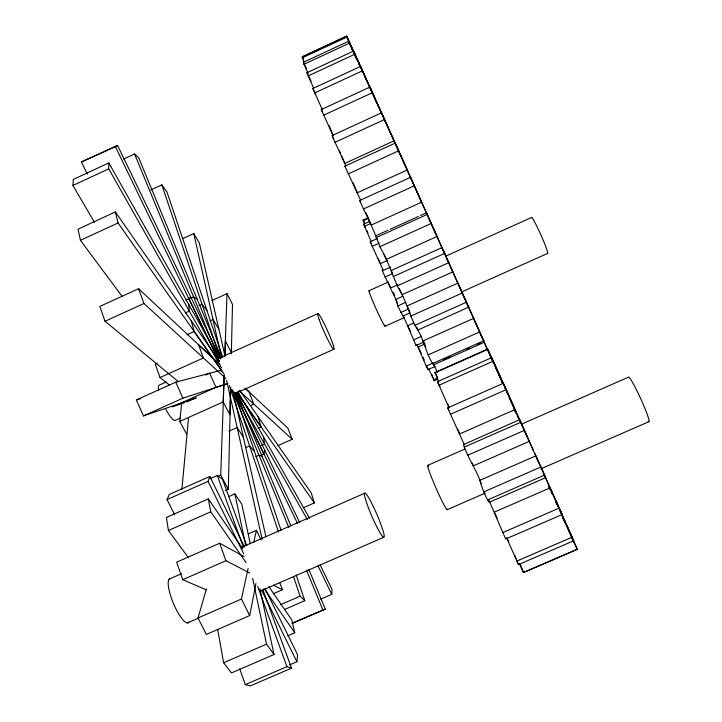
<?xml version="1.0" encoding="UTF-8"?>
<svg xmlns="http://www.w3.org/2000/svg" width="722" height="722" viewBox="0 0 722 722"><rect width="100%" height="100%" fill="white"/><g stroke="black" fill="none" stroke-linecap="round" stroke-linejoin="round"><path stroke-width="1.08" d="M221.492 367.904L108.724 168.858L108.796 162.937L73.328 179.417L72.931 185.482L94.483 222.331M230.544 387.75L229.912 414.78L223.161 401.955L224.154 374.041M231.338 353.96L232.502 304.413L227.015 293.655L211.853 300.542M225.237 490.635L228.314 489.272L230.679 387.425M224.795 356.181L227.015 293.655M228.314 489.272L220.715 475.148L224.217 375.991M224.939 355.711L225.454 341.055L231.491 352.733M320.703 599.161L331.759 594.359L331.985 589.432L320.243 565.109M181.917 489.155L188.559 417.478M289.684 664.836L296.895 661.731L297.599 654.782L265.362 589.287M186.619 434.139L179.733 421.422L181.619 403.706M206.429 588.917L198.018 617.96L206.321 634.448L249.677 615.577L255.958 583.547M249.677 615.577L241.455 599.007L248.097 568.485M253.792 542.321L256.409 530.336L248.224 533.928M538.82 462.775L519.669 419.617L463.488 444.644C467.901 458.199 476.43 469.841 481.168 483.316M260.768 455.257L263.828 453.894L264.712 450.221M243.783 553.918L208.044 481.375L209.831 476.43L169.336 494.417L167.053 499.57L174.616 514.696M438.687 381.649L435.077 372.462L487.648 349.105L491.736 358.103M185.897 300.126L188.929 298.746L190.572 296.516M384.086 254.234L386.351 259.369L437.036 236.464L426.323 212.476L484.336 342.246L433.471 364.881C425.8 353.762 424.256 339.159 416.486 328.032C409.239 315.225 406.369 300.388 398.264 287.979C392.109 274.225 387.597 259.803 379.799 246.743C374.664 231.085 366.911 216.582 359.61 200.545L360.783 201.456M433.471 364.881L433.579 364.204L437.342 372.218M402.984 315.18L416.089 345.531L416.134 344.773M348.076 39.656L346.479 36.1L302.843 56.424L303.276 56.785M304.016 61.695L302.238 57.056L346.704 36.344L354.331 53.951M309.332 53.969L315.379 51.154M322.445 47.86L327.49 45.513M332.535 43.167L335.559 41.75M340.603 39.403L346.659 36.587L346.479 36.1M302.31 57.823L347.038 36.993M87.335 174.092L81.396 161.945L117.587 145.483L220.58 358.798M101.378 153.028L81.396 161.945M103.399 152.08L117.587 145.483M304.016 64.258L303.411 62.291L348.988 41.073L349.854 42.932L304.016 64.258L308.113 73.4M313.61 88.102L306.922 72.741L353.599 51.045L359.258 63.653M123.606 159.075L134.563 153.985L138.642 157.667L221.266 357.48M308.095 75.954L355.025 54.159M72.931 185.482L108.724 168.858M322.373 109.834L312.87 88.517L360.612 66.388L371.983 91.838M314.612 92.985L362.597 70.756M333.013 135.483L321.245 109.573L369.989 87.046L383.77 117.966M150.763 189.994L161.845 184.877L166.935 191.935L222.782 357.489M323.555 115.24L372.516 92.633M219.416 361.217L115.358 211.916L78.003 229.172L80.431 240.3L122.09 296.363M80.431 240.3L118.065 222.945L115.358 211.916M385.593 121.991L381.613 112.776L331.976 135.628L345.973 165.979M334.809 142.405L384.636 119.491L398.228 150.005M182.765 238.603L193.785 233.549L199.299 242.926L224.966 356.045M360.477 199.949L344.863 166.195L395.268 143.091L426.44 212.81L420.385 215.562M348.166 173.93L398.734 150.781M219.659 364.484L138.588 288.719L99.816 306.435L104.997 321.263L178.614 381.848M359.61 200.545L410.637 177.278L411.739 180.049L411.269 179.029M104.997 321.263L143.94 303.511L225.833 378.481M363.301 209.037L414.437 185.753M190.554 298.258L193.604 296.868L197.205 299.242M364.61 223.829L363.049 220.129L368.13 217.818M363.049 220.129L363.509 220.535L367.552 218.694M370.946 240.995L363.635 224.154L369.709 221.392M364.366 226.392L370.467 223.612M198.929 305.677L202.007 304.278L207.034 310.722M185.319 312.96L189.345 311.128L188.695 304.296M375.945 235.724L388.066 230.219M390.088 229.307L418.363 216.483M375.837 237.737L427.289 214.407M382.985 269.775L370.205 241.789L377.281 238.576M372.065 246.41L379.176 243.188M209.976 320.875L212.999 319.512L218.847 329.124M379.799 246.743L431.323 223.414M187.034 334.719L194.191 331.479L222.629 372.029M157.252 363.247L155.239 364.15L160.04 377.534L169.363 385.016M380.341 263.656L387.38 260.471M402.903 296.237L395.791 299.431L382.326 270.858L390.539 267.149M160.04 377.534L203.433 357.959L198.469 344.611L219.795 364.547M385.007 277.067L392.208 273.818M393.057 276.67L444.734 253.368M166.376 381.902L159.21 385.133A19.35 4.061 65.6 0 0 158.669 390.304M218.585 358.365L317.897 313.61M369.005 290.74L388.445 281.977M445.763 256.139L531.735 217.394M196.24 397.948L143.461 415.899L136.314 399.943L175.744 382.182L221.492 370.151M397.822 284.748L390.71 287.943L389.041 284.08M397.172 285.912L448.876 262.627M205.608 375.052L209.66 373.229L215.968 387.317L227.764 383.49M402.082 294.72L452.884 271.878L442.017 247.583L391.27 270.479L392.624 273.503M143.461 415.899L182.901 398.174L227.511 383.689M215.968 387.317L172.45 406.856L184.498 402.732M410.168 312.879L402.885 316.037L397.777 305.938L405.845 302.31M186.42 401.973L195.915 397.939M400.746 312.5L407.804 309.341M180.374 418.047L175.256 420.348A19.35 4.061 65.6 0 1 165.771 409.121M234.632 393.725L333.943 349.213M385.142 326.227L404.663 317.472M462.206 291.679L547.493 253.449A19.765 1.363 66 0 0 540.588 234.235A19.765 1.363 66 0 0 531.518 217.773M410.728 316.119L462.423 292.942M179.733 421.422L223.161 401.955M413.841 322.942L407.768 325.667L410.628 331.714M414.87 325.297L466.547 302.175M417.984 330.017L468.659 307.166M250.669 405.493L253.747 404.112L249.144 392.037L245.047 388.21M413.435 339.945L421.639 336.281M416.089 345.531L424.265 341.876M228.964 431.178L237.168 427.514L243.404 437.315M425.204 343.843L418.029 347.047L425.258 364.023L428.002 369.637L435.195 366.442M258.043 428.263L261.075 426.919L257.962 416.513M428.29 354.836L479.796 331.885M426.17 366.09L433.236 362.949M432.334 363.671L483.767 340.784M245.525 447.703L249.568 445.907L254.487 451.485M443.886 359.619L450.059 356.867M466.547 349.538L469.634 348.166M477.874 344.493L480.969 343.121M261.535 445.537L264.613 444.165L263.386 436.63M434.933 372.832L487.792 349.34M277.988 445.591L292.193 439.292L287.888 428.191L245.227 388.319M255.922 456.62L258.972 455.266L261.996 456.123M210.165 478.695L217.259 475.545L222.403 479.083L246.725 545.624M428.742 368.915L433.687 379.754L437.722 377.958M217.629 476.52L220.715 475.148M433.687 379.754L434.4 380.729L437.478 379.357M167.053 499.57L208.044 481.375M449.003 407.786L437.478 381.694L491.691 357.634L508.505 395.078M438.786 385.313L493.297 361.135M242.736 548.783L208.324 498.902L166.412 517.466L168.434 530.508L188.478 557.772M228.802 496.565L234.867 493.875L241.834 504.299L250.29 543.774M168.434 530.508L210.77 511.79L208.324 498.902M464.381 444.779L447.649 407.912L503.369 383.274L520.941 422.632L519.669 419.617M450.293 414.347L506.248 389.636M244.262 556.662L219.659 543.26L176.664 562.176L182.729 579.685L206.402 589.892M303.303 507.783L314.386 502.909L311.209 492.864L239.975 390.71M464.165 447.162L520.923 422.217M427.812 465.329L464.851 449.057M521.455 424.193L628.474 377.173A24.512 2.058 65.4 0 1 641.578 400.62A24.512 2.058 65.4 0 1 648.212 421.224M169.147 579.152L181.484 573.728M242.15 547.077L364.52 493.325M182.729 579.685L225.932 560.723L249.722 572.952M467.675 455.266L524.551 430.303M483.875 491.863L540.958 466.953L545.661 477.693L489.236 502.286C484.769 495.888 482.07 487.837 479.823 480.356L535.85 455.862L540.958 466.953M198.018 617.96L241.455 599.007M187.431 622.933L198.785 617.978M260.741 590.939L383.617 537.321A24.142 2.68 66.6 0 0 372.732 505.292A24.142 2.68 66.6 0 0 366.677 502.954A24.142 2.68 66.6 0 0 383.617 537.321M447.171 509.705L485.265 493.081M540.868 468.822L648.988 421.648M487.531 499.958L544.587 475.085M273.205 593.791L282.437 589.766L279.766 582.582M280.479 604.711L300.099 596.173L304.837 600.686L284.369 609.576M291.814 623.257L325.279 609.133L308.944 569.613M292.518 623.339L325.279 609.133M502.647 532.637L559.27 508.08L562.14 514.56L505.68 539.018L488.92 500.256M223.621 662.742L266.517 644.159L274.017 654.52L231.455 672.922L223.621 662.742L217.674 629.494M287.636 635.847L294.784 632.752L291.805 619.909L268.864 586.652M516.636 561.156L572.122 537.204L573.683 540.796L518.459 564.622L506.627 537.926M239.686 668.762L245.29 684.627L286.95 666.659L291.526 668.139L262.952 589.982M291.526 668.139L250.344 685.9L245.29 684.627M519.262 563.602L523.369 572.546L577.302 549.307L564.099 519.614L573.683 540.796M523.369 572.546L577.302 549.307M136.314 399.943L140.628 398.724M395.791 299.431L397.777 305.938M273.512 585.181L282.437 589.766M484.309 342.237L473.632 318.366L422.966 340.983L425.736 347.038M239.099 390.638L292.193 439.292M447.649 407.912L448.958 409.897M344.863 166.195L345.333 166.836M236.843 392.308L314.386 502.909M118.065 222.945L223.54 373.382M237.132 392.768L261.075 426.919M210.77 511.79L246.049 562.573M263.999 588.43L294.784 632.752M382.967 270.732L382.281 269.902L382.326 270.858M370.205 241.789L371.316 243.666M235.769 393.219L307.401 519.632M108.796 162.937L219.199 358.302M237.89 391.505L309.603 518.36M332.743 136.972L333.781 138.823M484.029 341.687L489.417 353.744M321.245 109.573L322.292 111.54M506.817 537.899L508.766 541.608M545.661 477.693L544.226 474.652L559.27 508.08M421.413 353.636L417.063 344.881M437.478 381.694L439.951 386.622M312.87 88.517L313.709 90.187M363.635 224.154L365.512 227.917M314.133 91.026L315.749 94.239M356.271 57.778L356.948 59.159L355.838 56.668M209.831 476.43L244.541 546.969M261.653 590.19L296.895 661.731M306.922 72.741L307.888 74.7M562.14 514.56L559.342 508.55M256.409 530.336L261.156 540.038M308.366 75.684L311.011 81.117M564.848 521.816L565.597 523.369M366.74 230.408L367.958 232.935M236.762 392.326L299.693 522.538M188.929 298.746L219.262 361.514M234.424 392.894L297.518 523.495M318.059 566.012L331.759 594.359M115.168 146.223L219.181 361.496M233.901 391.956L263.828 453.894M357.137 60.206L356.885 59.583M303.411 62.291L304.991 65.576M499.155 375.593L499.48 376.279M305.379 66.397L306.561 68.87M514.425 409.798L514.822 410.619L513.532 407.74M357.805 61.063L360.188 66.09L359.06 63.545M497.16 518.116L494.326 512.133L550.119 487.864L572.122 537.204M302.238 57.056L303.493 59.7M363.509 220.535L364.348 222.322M435.077 372.462L435.727 373.834M499.137 375.62L499.416 376.207M506.736 391.676L508.288 394.988M498.46 374.113L498.803 374.844M436.052 374.51L437.297 377.191M356.415 58.283L356.289 57.913M555.696 501.483L557.231 504.804M362.092 70.215L373.075 94.293M491.691 357.634L504.2 385.575M508.703 395.9L514.181 407.921M556.842 503.035L556.608 502.53L558.927 507.629M386.044 122.993L394.104 140.826L344.809 163.434L341.461 155.438M559.749 510.743L560.931 513.315M361.144 68.22L360.585 66.975M490.743 356.415L492.467 360.233M490.725 356.641L491.52 358.383M491.89 359.195L492.991 361.632M501.573 380.918L502.395 382.723M504.922 388.31L505.174 388.86M562.799 517.891L563.99 520.526M369.989 87.046L382.633 115.421M503.369 383.274L515.057 409.545L459.697 433.922L457.622 428.868M492.9 361.18L494.687 365.133M514.642 408.941L522.647 426.675M494.778 365.576L497.548 371.749M514.985 411.359L515.327 412.118M577.365 549.541L566.499 525.363M548.864 486.709L550.173 489.606M551.048 491.547L552.357 494.444M565.741 523.685L566.075 524.407M409.825 311.949L407.109 305.92L457.91 283.123L468.713 307.328M416.621 327.003L417.533 329.015M396.252 300.451L397.642 303.511M520.914 422.55L529.343 441.332L473.406 465.843L472.116 462.865M523.08 427.632L533.549 450.97M412.109 180.879L421.666 202.16L371.279 225.056L365.991 212.855M495.87 367.76L499.028 374.799M499.308 375.657L501.781 381.162L498.559 373.581M348.383 40.712L349.466 43.103M349.917 44.105L350.811 46.109M354.728 55.17L355.82 57.607M534.885 453.732L544.271 474.742M492.187 359.105L493.965 363.085M494.426 364.105L495.337 366.144M498.64 373.536L500.833 378.292L500.31 377.092M493.216 362.056L490.076 354.944M495.852 367.949L498.893 374.745M501.411 380.774L502.449 383.102M510.634 401.224L511.041 402.136M569.351 532.159L571.165 536.193M572.068 538.215L574.477 543.504L573.809 541.996M351.84 48.058L356.56 58.933M175.744 382.182L182.901 398.174M565.064 522.313L565.434 523.152L562.853 517.566L565.344 523.197M568.656 530.354L571.201 536.085M495.752 367.065L498.225 372.615L487.648 349.105M562.014 515.716L562.429 516.636M566.355 525.21L568.196 529.325M502.187 382.064L502.584 382.949M490.5 356.217L493.153 362.182M353.951 52.101L365.567 77.796M361.912 71.406L362.263 72.2M350.35 44.89L351.704 47.941M352.155 48.952L353.726 52.471M355.928 57.092L346.659 36.587M349.096 42.39L352.426 49.854M399.374 288.656L401.631 293.71M543.819 473.984L551.707 491.772M555.516 501.564L556.563 503.911M514.633 409.979L516.284 413.724M517.114 415.592L518.387 418.462M498.37 373.599L499.606 376.361M372.344 92.66L376.189 101.197L375.873 100.484M356.713 58.518L348.988 41.073M361.984 70.007L353.599 51.045M346.704 36.344L348.293 39.927M358.518 63.527L358.834 64.222M572.077 538.08L573.376 541.022M498.487 374.195L498.794 374.889M367.706 82.498L360.612 66.388M552.131 492.729L555.11 499.516M512.078 404.194L513.387 407.172M548.919 486.881L550.038 489.417M508.288 394.573L508.505 395.069M509.181 397.605L510.328 400.223M385.422 121.549L381.613 112.776M555.525 500.454L556.743 503.27M560.877 512.187L564.658 520.842M563.494 519.298L564.532 521.681M506.636 391.73L507.692 394.185M352.941 182.558L357.309 192.774L407.217 169.986L395.268 143.091M557.158 504.209L558.196 506.673M423.137 357.327L424.283 360.043M520.481 564.866L523.739 572.654M339.367 150.438L340.622 153.434M431.756 374.348L434.4 380.729M235.778 392.696L290.894 525.941M134.563 153.985L218.937 358.311M231.816 389.402L288.917 527.674M306.525 570.299L322.833 609.801M329.151 125.637L333.275 135.736M378.328 258.693L379.934 262.664M514.831 555.353L516.04 558.35M516.79 560.272L517.909 563.151M426.91 366.65L428.002 369.637M447.73 403.751L448.795 406.676M217.259 475.545L243.44 547.339M257.691 586.408L286.95 666.659M138.588 288.719L143.94 303.511M219.659 543.26L225.932 560.723M355.775 56.857L356.108 57.823M234.668 392.732L281.102 530.327M296.21 575.1L304.837 600.686M161.845 184.877L220.327 358.807M229.316 385.539L278.539 532.024M293.637 576.932L300.099 596.173M191.231 320.721L194.191 331.479M232.692 390.088L265.967 536.789M193.785 233.549L221.591 357.922M226.627 380.395L262.104 539.027M259.92 588.737L274.017 654.52M234.867 493.875L245.724 545.435M252.655 578.349L266.517 644.159M188.839 622.165A23.88 6.092 67.5 0 1 173.388 603.312A23.88 6.092 67.5 0 1 170.627 578.575M447.261 508.911A24.232 1.561 66.3 0 1 435.664 487.305A24.232 1.561 66.3 0 1 428.642 466.231M384.889 325.017A19.584 1.038 65.8 0 1 376.884 310.613A19.584 1.038 65.8 0 1 369.348 290.858M364.42 76.207A216.762 0.839 65.9 0 1 444.878 254.252M445.339 255.263A216.762 0.839 65.9 0 1 483.884 341.632M484.318 342.598A216.762 0.839 65.9 0 1 489.02 353.166M489.949 355.26A216.762 0.839 65.9 0 1 491.33 358.374M394.717 295.415A51.334 1.895 65.9 0 1 393.463 292.581M319.178 319.62A19.53 1.778 65.8 0 0 333.293 348.888A19.53 1.778 65.8 0 0 325.225 325.757A19.53 1.778 65.8 0 0 319.178 319.62"/></g></svg>
